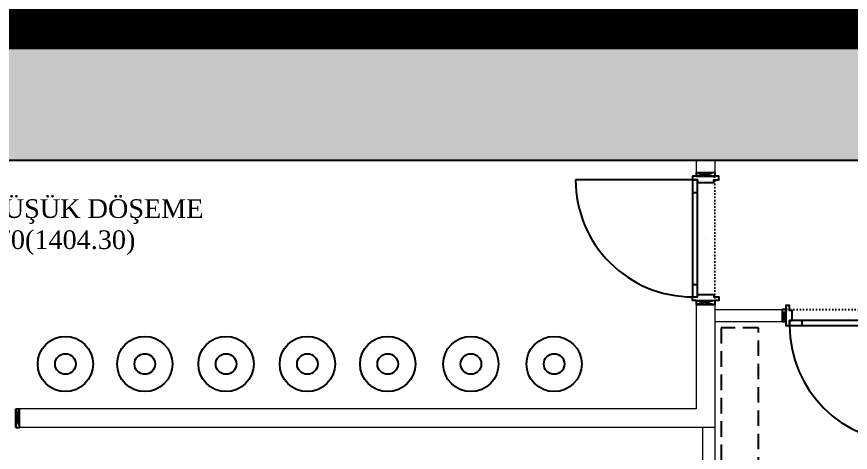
# Model space of a CAD drawing. Extents: x -5598 to 26293, y -3808 to 13850.
# Drawn here: x -2556 to -1886, y 12025 to 12375 of the extents above; entities that cross this region are included whole.
import ezdxf
from ezdxf.enums import TextEntityAlignment as Align

# ---------------------------------------------------------------- set-up
doc = ezdxf.new("R2010")
doc.units = 0
doc.header["$LTSCALE"] = 100
doc.header["$MEASUREMENT"] = 0
for name, pattern in [('( Hidden )', [0.375, 0.25, -0.125]), ('DOT', [0.25, 0, -0.25]), ('HIDDEN', [0.375, 0.25, -0.125])]:
    doc.linetypes.add(name, pattern=pattern)
for name, color, linetype in [('IZ', 7, 'Continuous'), ('KA-PEN-3 @ 1', 5, 'Continuous'), ('KOLON', 7, 'Continuous'), ('KOR KASA', 1, 'Continuous'), ('OLCU DIS', 7, 'Continuous'), ('SOLID', 7, 'Continuous'), ('TARAMA', 7, 'Continuous'), ('TEFRIS', 7, 'Continuous'), ('YAZI-ATT-T', 7, 'Continuous')]:
    doc.layers.add(name, color=color, linetype=linetype)
doc.layers.add('Y-DUVAR ALCIPAN', color=94, linetype='Continuous', lineweight=20)
doc.layers.add('Y-DUVAR GAZBETON', color=161, linetype='Continuous', lineweight=20)
doc.styles.add('OLC-50', font='romans.shx', dxfattribs={"width": 0.5, "height": 0.15})
doc.styles.add('olcu', font='romans.shx', dxfattribs={"width": 0.5})
doc.styles.add('YAZI', font='times.ttf')
doc.dimstyles.new('1-200', dxfattribs={"dimtxt": 40, "dimasz": 2, "dimexe": 0, "dimexo": 0, "dimgap": 10, "dimtad": 1, "dimdec": 4, "dimrnd": 0.1, "dimzin": 9, "dimdsep": 46, "dimtxsty": 'olcu', "dimblk1": 'SOL', "dimblk2": 'SAG', "dimsah": 1, "dimcen": 0, "dimse1": 1, "dimse2": 1, "dimclre": 13, "dimadec": 0, "dimazin": 0, "dimtfac": 1, "dimtdec": 4, "dimtix": 1, "dimtmove": 2, "dimatfit": 2, "dimldrblk": 'SOL', "dimfxl": 0, "dimtolj": 1, "dimarcsym": 0})

# ---------------------------------------------------------------- blocks, each defined once
blk = doc.blocks.new('*U93')
at = {"layer": 'KOR KASA'}
for p, q in [((0, 126), (15, 126)), ((15, 126), (15, 123)), ((0, 23), (0, 20)), ((0, 23), (15, 23)), ((15, 23), (15, 20))]:
    blk.add_line(p, q, dxfattribs=at)
for points in [[(15, 126), (0, 123)], [(0, 126), (15, 123)], [(0, 126), (0, 123)], [(0, 123), (15, 123)], [(15, 23), (0, 20)], [(0, 23), (15, 20)], [(0, 20), (15, 20)]]:
    blk.add_lwpolyline(points, dxfattribs=at)
blk = doc.blocks.new('*U205')
at = {"color": 0, "lineweight": -2}
for p, q in [((-3, 18), (-3, 112)), ((-87, 18), (-87, 14)), ((-13, 18), (-13, 14)), ((-50, 7.5), (-50, 7.5))]:
    blk.add_line(p, q, dxfattribs=at)
at = {"color": 0, "linetype": 'DOT', "ltscale": 0.1}
blk.add_line((-100, 0), (0, 0), dxfattribs=at)
at = {"color": 0, "lineweight": -2}
for points in [[(-100, 15), (-100, 18), (-97, 18), (-97, 14), (-95, 14), (-95, 1), (-97, 1), (-97, -3), (-100, -3), (-100, 0)], [(0, 15), (0, 18), (-3, 18), (-3, 14), (-5, 14), (-5, 1), (-3, 1), (-3, -3), (0, -3), (0, 0)]]:
    blk.add_lwpolyline(points, dxfattribs=at)
blk.add_lwpolyline([(-97, 18), (-97, 14), (-3, 14), (-3, 18)], close=True, dxfattribs=at)
blk.add_arc((-3, 18), 94, 90, 180, dxfattribs=at)
at = {"style": 'OLC-50', "width": 0.5, "flags": 1}
for tag, p in [('K-NO', (-172.76, -83.82)), ('K-KANRENK', (7.69, -88.79)), ('K-BLOK', (-173.43, -120.56)), ('K-KASRENK', (8.75, -126.74)), ('K-KAT', (-174.31, -156.03)), ('K-TAMACILMA', (7.23, -165.71)), ('K-MAHALKOD', (-173.25, -193.98)), ('K-FOTOSEL', (8.17, -201.71)), ('K-MAHALAD', (-174.78, -232.95)), ('K-HERMETIK', (10.08, -236.3)), ('K-ACILISYON', (-173.83, -268.95)), ('K-HIDROLIK', (7.79, -270.16)), ('K-YANGIN', (-171.93, -303.54)), ('K-KART', (9.62, -303.83)), ('K-KANATTIP', (-174.21, -337.41)), ('K-BAND', (8.17, -345.67)), ('K-KANATMALZ', (-172.39, -371.07)), ('K-MENFEZ', (10.08, -380.26)), ('K-KASAMALZ', (-171.37, -410.06)), ('K-PBAR', (7.79, -414.12)), ('K-KASATIP', (-172.05, -446.79)), ('K-ELEKTRIKLI', (9.62, -447.79)), ('K-DUVAR', (-172.05, -485.23)), ('K-TIP', (9.62, -486.44)), ('K-REZ1', (9.62, -524.33)), ('K-REZ2', (9.62, -560.76)), ('K-REZ3', (9.62, -600.74))]:
    blk.add_attdef(tag, p, '', height=30, dxfattribs=at)
blk = doc.blocks.new('YAZI-ATT')
at = {"layer": 'YAZI-ATT-T', "color": 9, "style": 'YAZI', "width": 0.7}
blk.add_attdef('YAZI', text='', height=18, dxfattribs=at).set_placement((0, 0), align=Align.MIDDLE_CENTER)
blk = doc.blocks.new('TASIYICI SISTEM (1.BODRUM KAT)')
at = {"layer": 'TARAMA'}
h = blk.add_hatch(dxfattribs=at)
h.set_pattern_fill('ANSI33', color=253, scale=100)
h.set_pattern_definition([(45, (-5880, -12320), (-17.67767, 17.67767), []), (45, (-5862.322, -12320), (-17.67767, 17.67767), [12.5, -6.25])])
h.paths.add_polyline_path([(-7810, -4715), (-7850, -4715), (-7850, -10120), (-8480, -10120), (-8480, -4715), (-8780, -4715), (-8780, -2330), (-8550, -2330), (-8550, -60), (-6090, -60), (-6090, 30), (-8640, 30), (-8640, -2260), (-8850, -2260), (-8850, -4785), (-8530, -4785), (-8530, -10160), (-5890, -10160), (-5890, -10120), (-7810, -10120)])
at = {"layer": 'IZ', "color": 8, "linetype": '( Hidden )'}
blk.add_lwpolyline([(-6490, -2330), (-8550, -2330), (-8550, -60), (-6490, -60)], close=True, dxfattribs=at)
at = {"layer": 'IZ', "color": 9, "linetype": 'HIDDEN', "ltscale": 0.5}
blk.add_lwpolyline([(-7870, -555), (-7840, -555), (-7840, -195), (-7870, -195)], close=True, dxfattribs=at)
at = {"layer": 'KOLON', "color": 4}
blk.add_line((-8550, -60), (-6090, -60), dxfattribs=at)
at = {"layer": 'KOLON', "color": 4, "ltscale": 5}
blk.add_lwpolyline([(-7810, -10120), (-5890, -10120), (-5890, -10160), (-8530, -10160), (-8530, -4785), (-8850, -4785), (-8850, -2260), (-8640, -2260), (-8640, 30), (-6090, 30)], dxfattribs=at)
at = {"layer": 'KOLON'}
ref = blk.add_blockref('YAZI-ATT', (-8414.47, -99), dxfattribs=at)
ref.add_attrib('YAZI', 'ALTTA DÜŞÜK DÖŞEME', dxfattribs={"layer": 'YAZI-ATT-T', "color": 9, "height": 15, "style": 'YAZI'}).set_placement((-8414.47, -99), align=Align.MIDDLE_CENTER)
ref = blk.add_blockref('YAZI-ATT', (-8414.47, -124), dxfattribs=at)
ref.add_attrib('YAZI', '-10.70(1404.30)', dxfattribs={"layer": 'YAZI-ATT-T', "color": 9, "height": 15, "style": 'YAZI'}).set_placement((-8414.47, -124), align=Align.MIDDLE_CENTER)
blk = doc.blocks.new('SOL')
at = {"color": 0}
for p, q in [((0, 30), (0, -6.96)), ((7.58, 0), (-6.97, 0))]:
    blk.add_line(p, q, dxfattribs=at)
blk.add_circle((0, 0), 3, dxfattribs=at)
blk = doc.blocks.new('SAG')
at = {"color": 0}
for p, q in [((0, -30), (0, 6.96)), ((7.58, 0), (-6.97, 0))]:
    blk.add_line(p, q, dxfattribs=at)
blk.add_circle((0, 0), 3, dxfattribs=at)
blk = doc.blocks.new('*D341')
at = {"layer": 'OLCU DIS', "color": 0, "lineweight": -2, "transparency": 16777216}
blk.add_line((-3230, 12352), (-3230, 12638), dxfattribs=at)
at = {"layer": 'OLCU DIS', "color": 0, "lineweight": -2, "transparency": 16777216, "xscale": 2, "yscale": 2, "zscale": 2}
for name, p, rotation in [('SAG', (-3230, 12640), 90), ('SOL', (-3230, 12350), 270)]:
    blk.add_blockref(name, p, dxfattribs=dict(at, rotation=rotation))
at = {"layer": 'OLCU DIS', "color": 0, "transparency": 16777216, "insert": (-3260, 12495), "char_height": 40, "attachment_point": 5, "rotation": 90, "style": 'olcu'}
blk.add_mtext('\\A1;290', dxfattribs=at)
blk = doc.blocks.new('*D370')
at = {"layer": 'OLCU DIS', "color": 0, "lineweight": -2, "transparency": 16777216}
blk.add_line((-2758, 12775), (-212, 12775), dxfattribs=at)
at = {"layer": 'OLCU DIS', "color": 0, "lineweight": -2, "transparency": 16777216, "xscale": 2, "yscale": 2, "zscale": 2, "rotation": 180}
blk.add_blockref('SOL', (-2760, 12775), dxfattribs=at)
at = {"layer": 'OLCU DIS', "color": 0, "lineweight": -2, "transparency": 16777216, "xscale": 2, "yscale": 2, "zscale": 2}
blk.add_blockref('SAG', (-210, 12775), dxfattribs=at)
at = {"layer": 'OLCU DIS', "color": 0, "transparency": 16777216, "insert": (-996.78, 12805), "char_height": 40, "attachment_point": 5, "style": 'olcu'}
blk.add_mtext('\\A1;2550', dxfattribs=at)
blk = doc.blocks.new('*U552')
at = {"layer": 'KOR KASA'}
for p, q in [((0, 126), (10, 126)), ((10, 126), (10, 123)), ((0, 23), (0, 20)), ((0, 23), (10, 23)), ((10, 23), (10, 20))]:
    blk.add_line(p, q, dxfattribs=at)
for points in [[(10, 126), (0, 123)], [(0, 126), (10, 123)], [(0, 126), (0, 123)], [(0, 123), (10, 123)], [(10, 23), (0, 20)], [(0, 23), (10, 20)], [(0, 20), (10, 20)]]:
    blk.add_lwpolyline(points, dxfattribs=at)
blk = doc.blocks.new('*U184')
at = {"color": 0, "lineweight": -2}
for p, q in [((-97, 13), (-97, 107)), ((-87, 13), (-87, 9)), ((-50, 7.5), (-50, 7.5)), ((-13, 13), (-13, 9))]:
    blk.add_line(p, q, dxfattribs=at)
at = {"color": 0, "linetype": 'DOT', "ltscale": 0.1}
blk.add_line((-100, 0), (0, 0), dxfattribs=at)
at = {"color": 0, "lineweight": -2}
for points in [[(-100, 10), (-100, 13), (-97, 13), (-97, 9), (-95, 9), (-95, 1), (-97, 1), (-97, -3), (-100, -3), (-100, 0)], [(0, 10), (0, 13), (-3, 13), (-3, 9), (-5, 9), (-5, 1), (-3, 1), (-3, -3), (0, -3), (0, 0)]]:
    blk.add_lwpolyline(points, dxfattribs=at)
blk.add_lwpolyline([(-97, 13), (-97, 9), (-3, 9), (-3, 13)], close=True, dxfattribs=at)
blk.add_arc((-97, 13), 94, 0, 90, dxfattribs=at)
at = {"style": 'OLC-50', "width": 0.5, "flags": 1}
for tag, p in [('K-NO', (-172.76, -83.82)), ('K-KANRENK', (7.69, -88.79)), ('K-BLOK', (-173.43, -120.56)), ('K-KASRENK', (8.75, -126.74)), ('K-KAT', (-174.31, -156.03)), ('K-TAMACILMA', (7.23, -165.71)), ('K-MAHALKOD', (-173.25, -193.98)), ('K-FOTOSEL', (8.17, -201.71)), ('K-MAHALAD', (-174.78, -232.95)), ('K-HERMETIK', (10.08, -236.3)), ('K-ACILISYON', (-173.83, -268.95)), ('K-HIDROLIK', (7.79, -270.16)), ('K-YANGIN', (-171.93, -303.54)), ('K-KART', (9.62, -303.83)), ('K-KANATTIP', (-174.21, -337.41)), ('K-BAND', (8.17, -345.67)), ('K-KANATMALZ', (-172.39, -371.07)), ('K-MENFEZ', (10.08, -380.26)), ('K-KASAMALZ', (-171.37, -410.06)), ('K-PBAR', (7.79, -414.12)), ('K-KASATIP', (-172.05, -446.79)), ('K-ELEKTRIKLI', (9.62, -447.79)), ('K-DUVAR', (-172.05, -485.23)), ('K-TIP', (9.62, -486.44)), ('K-REZ1', (9.62, -524.33)), ('K-REZ2', (9.62, -560.76)), ('K-REZ3', (9.62, -600.74))]:
    blk.add_attdef(tag, p, '', height=30, dxfattribs=at)

msp = doc.modelspace()

# ---------------------------------------------------------------- linework, layer by layer
at = {"layer": 'SOLID', "color": 251, "const_width": 100}
msp.add_lwpolyline([(-2990.23412, 2200), (-2700, 2200), (-2700, 7485), (-3020, 7485), (-3020, 10110), (-2810, 10110), (-2810, 12400), (-160, 12400), (-160, 12350), (220, 12350), (220, 12690), (990, 12690), (990, 12350), (1920, 12350), (1920, 12690), (2625, 12690), (2625, 12350), (3765.00004, 12350), (3765.00004, 12260), (5875, 12260)], dxfattribs=at)
at = {"layer": 'TEFRIS', "color": 11}
for centre, radius in [((-2517.09431, 12096.05141), 22.21229), ((-2453.29221, 12096.05141), 22.21229), ((-2387.95283, 12096.05141), 22.21229), ((-2322.61336, 12096.05141), 22.21229), ((-2258.04262, 12096.05141), 22.21229), ((-2191.16578, 12096.05141), 22.21229), ((-2124.28893, 12096.05141), 22.21229), ((-2517.09431, 12096.05141), 8.28863), ((-2453.29221, 12096.05141), 8.28863), ((-2387.95283, 12096.05141), 8.28863), ((-2322.61336, 12096.05141), 8.28863), ((-2258.04262, 12096.05141), 8.28863), ((-2191.16578, 12096.05141), 8.28863), ((-2124.28893, 12096.05141), 8.28863)]:
    msp.add_circle(centre, radius, dxfattribs=at)
at = {"layer": 'Y-DUVAR ALCIPAN'}
for p, q in [((-1941, 12130), (-1995, 12130)), ((-2005, 12045), (-2005, 11739))]:
    msp.add_line(p, q, dxfattribs=at)
for points in [[(-1995, 12140), (-1941, 12140)], [(-1941, 12140), (-1941, 12130)], [(-1995, 12045), (-1995, 11760)]]:
    msp.add_lwpolyline(points, dxfattribs=at)
at = {"layer": 'Y-DUVAR GAZBETON'}
for p, q in [((-2010, 12260), (-2010, 12250)), ((-1995, 12260), (-1995, 12250)), ((-2010, 12250), (-1995, 12250)), ((-2010, 12144), (-2010, 12060)), ((-2010, 12144), (-1995, 12144)), ((-1995, 12144), (-1995, 12045)), ((-2010, 12060), (-2554, 12060)), ((-2554, 12060), (-2554, 12045)), ((-1995, 12045), (-2554, 12045))]:
    msp.add_line(p, q, dxfattribs=at)

# ---------------------------------------------------------------- block references
at = {"layer": 'KA-PEN-3 @ 1'}
for name, p, rotation in [('*U205', (-1995, 12247), 89.99999999999999), ('*U184', (-1938, 12140), 180)]:
    msp.add_blockref(name, p, dxfattribs=dict(at, rotation=rotation))
at = {"layer": 'KOLON'}
msp.add_blockref('TASIYICI SISTEM (1.BODRUM KAT)', (5880, 12320), dxfattribs=at)
at = {"layer": 'KOR KASA'}
msp.add_blockref('*U93', (-2010.00021, 12124), dxfattribs=at)
for name, p, rotation in [('*U552', (-1961, 12140), 270), ('*U93', (-2534, 12044.99979), 89.99999999999997)]:
    msp.add_blockref(name, p, dxfattribs=dict(at, rotation=rotation))

# ---------------------------------------------------------------- dimensions: what is measured, and where the dimension line sits
at = {"layer": 'OLCU DIS', "color": 7}
dim = msp.add_linear_dim(base=(-210, 12775), p1=(-2760, 10060), p2=(-210, 12350), dimstyle='1-200', dxfattribs=at)
dim.commit()
dim.dimension.update_dxf_attribs({"geometry": '*D370', "text_midpoint": (-996.77721, 12805), "dimtype": 160})
dim = msp.add_linear_dim(base=(-3230, 12640), p1=(-2760, 12350), p2=(270, 12640), angle=90, dimstyle='1-200', dxfattribs=at)
dim.commit()
dim.dimension.update_dxf_attribs({"geometry": '*D341', "text_midpoint": (-3260, 12495)})

doc.saveas('drawing.dxf')
